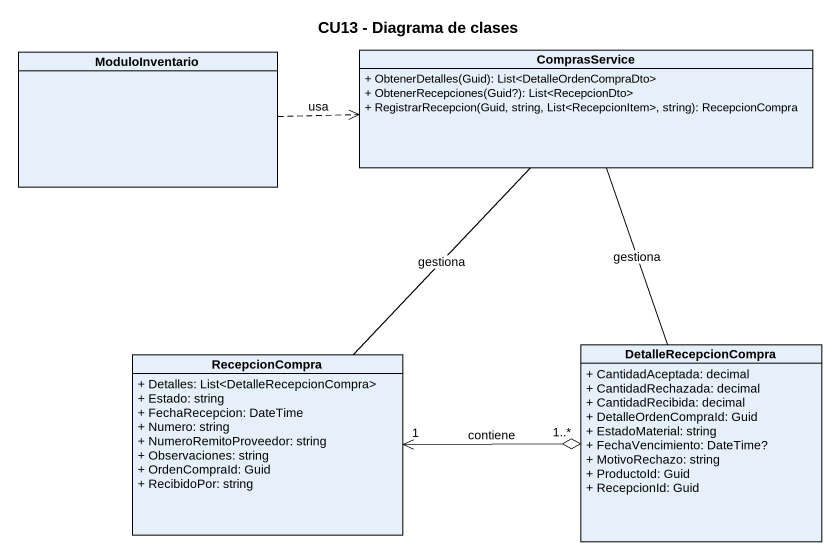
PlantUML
@startuml
title CU13 - Diagrama de clases
hide circle
hide empty members
skinparam classAttributeIconSize 0
class ModuloInventario
class ComprasService {
  + ObtenerDetalles(Guid): List<DetalleOrdenCompraDto>
  + ObtenerRecepciones(Guid?): List<RecepcionDto>
  + RegistrarRecepcion(Guid, string, List<RecepcionItem>, string): RecepcionCompra
}
class RecepcionCompra {
  + Detalles: List<DetalleRecepcionCompra>
  + Estado: string
  + FechaRecepcion: DateTime
  + Numero: string
  + NumeroRemitoProveedor: string
  + Observaciones: string
  + OrdenCompraId: Guid
  + RecibidoPor: string
}
class DetalleRecepcionCompra {
  + CantidadAceptada: decimal
  + CantidadRechazada: decimal
  + CantidadRecibida: decimal
  + DetalleOrdenCompraId: Guid
  + EstadoMaterial: string
  + FechaVencimiento: DateTime?
  + MotivoRechazo: string
  + ProductoId: Guid
  + RecepcionId: Guid
}
ModuloInventario .right.> ComprasService : usa
ComprasService -- RecepcionCompra : gestiona
ComprasService -- DetalleRecepcionCompra : gestiona
RecepcionCompra "1" <-right-o "1..*" DetalleRecepcionCompra : contiene
@enduml
